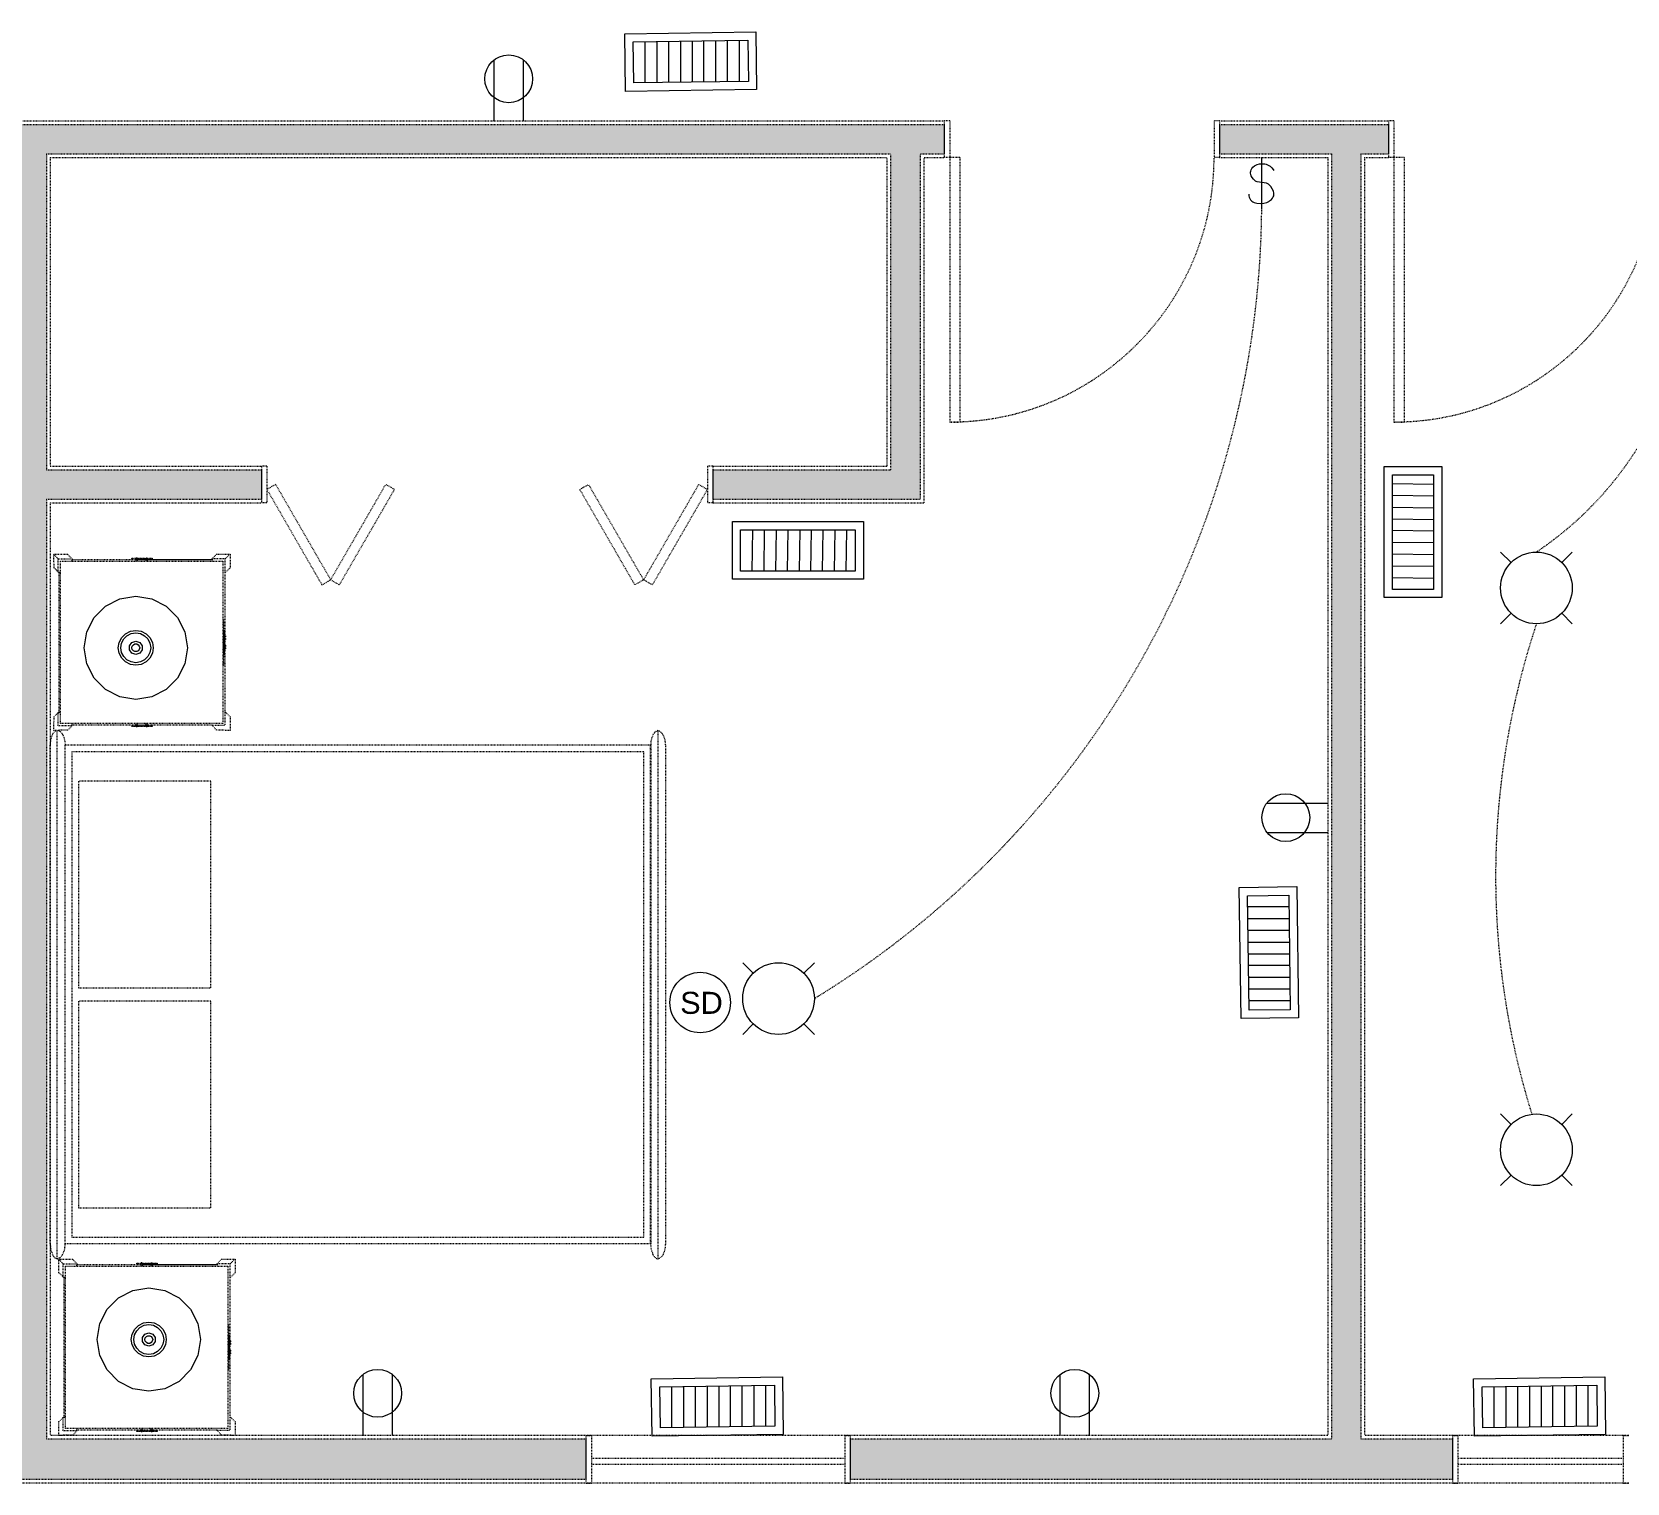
# Model space of a CAD drawing. Header units: inches. Extents: x 99 to 15695, y -7208 to 2559.
# Drawn here: x 10407 to 10624.3, y -7207.8 to -7010.2 of the extents above; entities that cross this region are included whole.
import ezdxf

# ---------------------------------------------------------------- set-up
doc = ezdxf.new("R2010")
doc.units = ezdxf.units.IN
doc.header["$LTSCALE"] = 96
doc.header["$MEASUREMENT"] = 0
doc.linetypes.add('DASHDOTX2', pattern=[2, 1, -0.5, 0, -0.5])
doc.layers.add('Common', color=4, linetype='Continuous', lineweight=5)
for name, color, linetype, lineweight, true_color in [('Electrical', 7, 'Continuous', 20, 0xff0a0a), ('Electrical line', 7, 'Continuous', 15, 0xff0a0a), ('Hatch', 7, 'Continuous', 0, 0x919191)]:
    doc.layers.add(name, color=color, linetype=linetype, lineweight=lineweight, true_color=true_color)
doc.styles.get("Standard").update_dxf_attribs({"font": 'arial.ttf'})

# ---------------------------------------------------------------- blocks, each defined once
blk = doc.blocks.new('Lighting (interior)_Lamps_Table Lamps_Vase Lamp')
at = {"layer": 'Electrical', "lineweight": 0, "transparency": 33554687}
for points in [[(-6.69, 4.86), (-7.03, 7.03), (-6.69, 9.2), (-5.69, 11.16), (-4.13, 12.72), (-2.17, 13.72), (0, 14.06), (2.17, 13.72), (4.13, 12.72), (5.69, 11.16), (6.69, 9.2), (7.03, 7.03), (6.69, 4.86), (5.69, 2.9), (4.13, 1.34), (2.17, 0.34), (0, 0), (-2.17, 0.34), (-4.13, 1.34), (-5.69, 2.9)], [(-1.92, 5.63), (-2.26, 6.3), (-2.38, 7.03), (-2.26, 7.77), (-1.92, 8.43), (-1.4, 8.95), (-0.73, 9.29), (0, 9.41), (0.73, 9.29), (1.4, 8.95), (1.92, 8.43), (2.26, 7.77), (2.38, 7.03), (2.26, 6.3), (1.92, 5.63), (1.4, 5.11), (0.73, 4.77), (0, 4.66), (-0.73, 4.77), (-1.4, 5.11)], [(-1.65, 5.84), (-1.93, 6.4), (-2.03, 7.03), (-1.93, 7.66), (-1.65, 8.23), (-1.2, 8.68), (-0.63, 8.97), (0, 9.07), (0.63, 8.97), (1.2, 8.68), (1.65, 8.23), (1.93, 7.66), (2.03, 7.03), (1.93, 6.4), (1.65, 5.84), (1.2, 5.39), (0.63, 5.1), (0, 5), (-0.63, 5.1), (-1.2, 5.39)], [(-0.85, 6.75), (-0.85, 7.31), (-0.53, 7.76), (0, 7.93), (0.53, 7.76), (0.85, 7.31), (0.85, 6.75), (0.53, 6.31), (0, 6.14), (-0.53, 6.31)], [(-0.48, 6.8), (-0.54, 7.03), (-0.48, 7.26), (-0.33, 7.45), (-0.12, 7.55), (0.12, 7.55), (0.33, 7.45), (0.48, 7.26), (0.54, 7.03), (0.48, 6.8), (0.33, 6.61), (0.12, 6.51), (-0.12, 6.51), (-0.33, 6.61)]]:
    blk.add_lwpolyline(points, close=True, dxfattribs=at)
blk = doc.blocks.new('Eleanor')
at = {"layer": 'Electrical', "transparency": 33554687}
for p, q in [((-3.45, 6.71), (-4.88, 8.14)), ((3.45, 6.71), (4.88, 8.14)), ((-4.88, -1.63), (-3.45, -0.2)), ((4.88, -1.63), (3.45, -0.2))]:
    blk.add_line(p, q, dxfattribs=at)
blk.add_circle((0, 3.25), 4.88, dxfattribs=at)
blk = doc.blocks.new('Single Pole')
at = {"layer": 'Electrical', "transparency": 33554687}
blk.add_line((-0.04, 7), (-0.04, 0), dxfattribs=at)
blk.add_lwpolyline([(1.71, 4.99), (1.7, 5.19), (1.66, 5.39), (1.58, 5.58), (1.47, 5.75), (1.34, 5.9), (1.3, 5.94), (1.17, 6.03), (0.98, 6.12), (0.64, 6.21), (0.15, 6.24), (-0.34, 6.2), (-0.74, 6.09), (-0.99, 5.98), (-1.12, 5.9), (-1.36, 5.69), (-1.52, 5.51), (-1.62, 5.34), (-1.68, 5.19), (-1.7, 5.04), (-1.71, 4.97), (-1.7, 4.82), (-1.64, 4.57), (-1.48, 4.23), (-1.27, 3.92), (-1.06, 3.7), (-0.98, 3.63), (-0.88, 3.56), (-0.7, 3.49), (0.56, 3.29), (0.72, 3.24), (0.8, 3.19), (0.85, 3.16), (1.08, 2.95), (1.26, 2.71), (1.38, 2.49), (1.44, 2.3), (1.47, 2.13), (1.48, 1.99), (1.45, 1.83), (1.4, 1.67), (1.3, 1.5), (1.15, 1.31), (0.94, 1.13), (0.77, 1.02), (0.57, 0.93), (0.26, 0.85), (-0.12, 0.83), (-0.45, 0.86), (-0.65, 0.91), (-0.93, 1.03), (-1.19, 1.18), (-1.42, 1.38), (-1.61, 1.62), (-1.69, 1.76)], dxfattribs=at)
blk = doc.blocks.new('Duplex')
at = {"layer": 'Electrical', "transparency": 33554687}
for p, q in [((-2.013801, 8.286915), (-2.013801, 0)), ((1.966968, 8.38058), (1.966968, 0))]:
    blk.add_line(p, q, dxfattribs=at)
blk.add_circle((0, 5.73454), 3.254864, dxfattribs=at)
blk = doc.blocks.new('Heat Register')
at = {"layer": 'Electrical'}
for p, q in [((-6.18, -1.12), (-6.26, -6.72)), ((-4.57, -1.12), (-4.65, -6.72)), ((-2.96, -1.12), (-3.04, -6.72)), ((-1.35, -1.12), (-1.43, -6.72)), ((0.26, -1.12), (0.18, -6.72)), ((1.8, -1.12), (1.72, -6.72)), ((3.41, -1.12), (3.33, -6.72)), ((5.02, -1.12), (4.94, -6.72)), ((6.63, -1.12), (6.55, -6.72))]:
    blk.add_line(p, q, dxfattribs=at)
for points in [[(-8.93, 0), (8.93, 0), (8.93, -7.85), (-8.93, -7.85)], [(-7.79, -1.12), (7.82, -1.12), (7.82, -6.72), (-7.79, -6.72)]]:
    blk.add_lwpolyline(points, close=True, dxfattribs=at)
blk = doc.blocks.new('air register')
at = {"layer": 'Electrical', "color": 160, "true_color": 0x2424ff}
for p, q in [((-6.1, -1.12), (-6.18, -6.72)), ((-4.49, -1.12), (-4.57, -6.72)), ((-2.88, -1.12), (-2.96, -6.72)), ((-1.27, -1.12), (-1.35, -6.72)), ((0.34, -1.12), (0.26, -6.72)), ((1.88, -1.12), (1.8, -6.72)), ((3.49, -1.12), (3.41, -6.72)), ((5.1, -1.12), (5.02, -6.72)), ((6.71, -1.12), (6.63, -6.72))]:
    blk.add_line(p, q, dxfattribs=at)
for points in [[(-8.81, 0), (9.04, 0), (9.04, -7.85), (-8.81, -7.85)], [(-7.71, -1.12), (7.9, -1.12), (7.9, -6.72), (-7.71, -6.72)]]:
    blk.add_lwpolyline(points, close=True, dxfattribs=at)
blk = doc.blocks.new('Smoke Detector')
at = {"layer": 'Electrical', "transparency": 33554687}
blk.add_circle((0, 2.75), 4.12, dxfattribs=at)
at = {"layer": 'Electrical', "transparency": 33554687, "insert": (1.58, 0.02), "char_height": 3, "width": 5.82, "attachment_point": 7, "rotation": 90}
blk.add_mtext('\\fArial|b0|i0|c0|p0;SD\\P', dxfattribs=at)

msp = doc.modelspace()

# ---------------------------------------------------------------- linework, layer by layer
at = {"layer": 'Electrical line', "linetype": 'DASHDOTX2', "ltscale": 0.0006, "transparency": 33554687}
for centre, radius, start, end in [((10447.28, -7033.26), 127.22, 301.3985, 359.518), ((10585.4, -7041.5), 47.6, 303.8317, 8.6656), ((10715.42, -7125.17), 109.08, 161.6346, 197.2892)]:
    msp.add_arc(centre, radius, start, end, dxfattribs=at)
at = {"layer": 'Hatch', "linetype": 'DASHDOTX2', "ltscale": 0.0006, "transparency": 33554687}
for p, q in [((10282.75, -7022.33), (10531.25, -7022.33)), ((10282.75, -7022.83), (10531.25, -7022.83)), ((10531.25, -7022.33), (10531.25, -7027.33)), ((10532, -7022.33), (10531.25, -7022.33)), ((10531.25, -7022.33), (10531.25, -7027.33)), ((10531.25, -7022.83), (10531.25, -7026.83)), ((10532, -7022.33), (10532, -7027.33)), ((10568.75, -7022.33), (10568, -7022.33)), ((10568, -7022.33), (10568, -7027.33)), ((10568.75, -7022.33), (10591.75, -7022.33)), ((10568.75, -7022.33), (10568.75, -7027.33)), ((10568.75, -7022.33), (10568.75, -7027.33)), ((10568.75, -7022.83), (10591.75, -7022.83)), ((10568.75, -7022.83), (10568.75, -7026.83)), ((10591.75, -7022.33), (10591.75, -7027.33)), ((10592.5, -7022.33), (10591.75, -7022.33)), ((10591.75, -7022.33), (10591.75, -7027.33)), ((10591.75, -7022.83), (10591.75, -7026.83)), ((10592.5, -7022.33), (10592.5, -7027.33)), ((10409, -7026.83), (10409, -7069.83)), ((10409, -7026.83), (10524, -7026.83)), ((10409.5, -7027.33), (10409.5, -7069.33)), ((10409.5, -7027.33), (10523.5, -7027.33)), ((10523.5, -7069.33), (10523.5, -7027.33)), ((10524, -7069.83), (10524, -7026.83)), ((10528, -7026.83), (10531.25, -7026.83)), ((10528, -7073.83), (10528, -7026.83)), ((10528.5, -7027.33), (10531.25, -7027.33)), ((10528.5, -7074.33), (10528.5, -7027.33)), ((10532, -7027.33), (10531.25, -7027.33)), ((10532, -7027.33), (10532, -7063.33)), ((10533.38, -7027.33), (10532, -7027.33)), ((10533.38, -7027.33), (10533.38, -7063.33)), ((10568.75, -7027.33), (10568, -7027.33)), ((10568.75, -7026.83), (10584, -7026.83)), ((10568.75, -7027.33), (10583.5, -7027.33)), ((10583.5, -7027.33), (10583.5, -7201.33)), ((10584, -7026.83), (10584, -7201.83)), ((10588, -7026.83), (10588, -7201.83)), ((10588, -7026.83), (10591.75, -7026.83)), ((10588.5, -7027.33), (10588.5, -7201.33)), ((10588.5, -7027.33), (10591.75, -7027.33)), ((10592.5, -7027.33), (10591.75, -7027.33)), ((10592.5, -7027.33), (10592.5, -7063.33)), ((10593.88, -7027.33), (10592.5, -7027.33)), ((10593.88, -7027.33), (10593.88, -7063.33)), ((10532, -7063.33), (10533.38, -7063.33)), ((10592.5, -7063.33), (10593.88, -7063.33)), ((10409, -7069.83), (10438.25, -7069.83)), ((10409.5, -7069.33), (10438.25, -7069.33)), ((10438.25, -7069.33), (10438.25, -7074.33)), ((10439, -7069.33), (10438.25, -7069.33)), ((10438.25, -7069.33), (10438.25, -7074.33)), ((10438.25, -7069.83), (10438.25, -7073.83)), ((10439, -7069.33), (10439, -7074.33)), ((10499.75, -7069.33), (10499, -7069.33)), ((10499, -7069.33), (10499, -7074.33)), ((10499.75, -7069.33), (10523.5, -7069.33)), ((10499.75, -7069.33), (10499.75, -7074.33)), ((10499.75, -7069.33), (10499.75, -7074.33)), ((10499.75, -7069.83), (10524, -7069.83)), ((10499.75, -7069.83), (10499.75, -7073.83)), ((10440.19, -7071.83), (10439, -7072.51)), ((10439, -7072.51), (10446.5, -7085.51)), ((10440.19, -7071.83), (10447.69, -7084.82)), ((10447.69, -7084.82), (10455.19, -7071.83)), ((10448.88, -7085.51), (10456.38, -7072.51)), ((10456.38, -7072.51), (10455.19, -7071.83)), ((10481.62, -7072.51), (10482.81, -7071.83)), ((10489.12, -7085.51), (10481.62, -7072.51)), ((10490.31, -7084.82), (10482.81, -7071.83)), ((10497.81, -7071.83), (10490.31, -7084.82)), ((10499, -7072.51), (10491.5, -7085.51)), ((10497.81, -7071.83), (10499, -7072.51)), ((10409, -7073.83), (10409, -7201.83)), ((10409, -7073.83), (10438.25, -7073.83)), ((10409.5, -7074.33), (10409.5, -7201.33)), ((10409.5, -7074.33), (10438.25, -7074.33)), ((10439, -7074.33), (10438.25, -7074.33)), ((10499.75, -7074.33), (10499, -7074.33)), ((10499.75, -7073.83), (10524, -7073.83)), ((10499.75, -7074.33), (10528.5, -7074.33)), ((10524, -7073.83), (10528, -7073.83)), ((10410.02, -7083.19), (10409.99, -7081.33)), ((10409.99, -7081.33), (10411.86, -7081.35)), ((10410.57, -7081.96), (10409.99, -7081.33)), ((10410.57, -7083.8), (10410.57, -7081.96)), ((10410.57, -7081.96), (10412.42, -7081.96)), ((10410.9, -7082.28), (10433.01, -7082.28)), ((10410.9, -7104.39), (10410.9, -7082.28)), ((10411.86, -7081.35), (10412.46, -7081.95)), ((10412.42, -7081.96), (10412.42, -7082.28)), ((10412.46, -7081.95), (10412.46, -7082.04)), ((10412.46, -7082.04), (10431.54, -7082.04)), ((10420.61, -7081.94), (10420.62, -7081.91)), ((10420.62, -7081.96), (10420.61, -7081.94)), ((10420.62, -7081.91), (10420.64, -7081.89)), ((10420.64, -7081.98), (10420.62, -7081.96)), ((10420.64, -7081.89), (10420.66, -7081.88)), ((10421.19, -7081.99), (10420.64, -7081.98)), ((10420.66, -7081.88), (10421.2, -7081.88)), ((10421.19, -7081.94), (10421.2, -7081.9)), ((10421.2, -7081.97), (10421.19, -7081.94)), ((10421.19, -7082.28), (10421.19, -7081.94)), ((10421.21, -7081.86), (10421.2, -7081.89)), ((10421.2, -7081.9), (10421.22, -7081.88)), ((10421.2, -7081.89), (10421.2, -7081.91)), ((10421.2, -7081.98), (10421.2, -7081.96)), ((10421.22, -7081.99), (10421.2, -7081.97)), ((10421.22, -7081.85), (10421.21, -7081.86)), ((10421.32, -7081.85), (10421.22, -7081.85)), ((10421.22, -7081.88), (10421.26, -7081.87)), ((10421.26, -7082), (10421.22, -7081.99)), ((10421.26, -7081.87), (10421.29, -7081.88)), ((10421.29, -7081.99), (10421.26, -7082)), ((10421.29, -7081.88), (10421.32, -7081.9)), ((10421.32, -7081.97), (10421.29, -7081.99)), ((10421.3, -7081.88), (10421.31, -7081.86)), ((10421.31, -7081.87), (10421.3, -7081.89)), ((10421.3, -7081.98), (10421.31, -7082)), ((10421.31, -7082.01), (10421.3, -7081.99)), ((10421.31, -7081.86), (10421.32, -7081.85)), ((10421.32, -7081.87), (10421.31, -7081.87)), ((10421.32, -7081.85), (10421.33, -7081.86)), ((10421.33, -7081.87), (10421.32, -7081.87)), ((10421.32, -7081.9), (10421.33, -7081.94)), ((10421.33, -7081.94), (10421.32, -7081.97)), ((10421.32, -7082), (10421.32, -7082)), ((10421.32, -7082.02), (10421.32, -7082.02)), ((10421.33, -7081.86), (10421.34, -7081.89)), ((10421.34, -7081.9), (10421.33, -7081.87)), ((10421.33, -7081.94), (10421.33, -7082.28)), ((10421.33, -7082), (10421.34, -7081.97)), ((10421.34, -7081.98), (10421.33, -7082.01)), ((10421.33, -7082), (10421.33, -7082)), ((10421.33, -7082), (10421.33, -7082)), ((10421.33, -7082.01), (10421.33, -7082.01)), ((10421.33, -7082.05), (10422.58, -7082.05)), ((10421.34, -7081.88), (10422.57, -7081.88)), ((10421.34, -7081.89), (10421.34, -7081.94)), ((10421.34, -7081.94), (10421.34, -7081.9)), ((10421.34, -7081.97), (10421.34, -7081.94)), ((10421.34, -7081.94), (10421.34, -7081.98)), ((10422.57, -7081.99), (10421.34, -7081.99)), ((10421.42, -7081.91), (10421.43, -7081.89)), ((10421.42, -7081.94), (10421.42, -7081.91)), ((10421.42, -7081.96), (10421.42, -7081.94)), ((10421.43, -7081.98), (10421.42, -7081.96)), ((10421.43, -7081.89), (10421.43, -7081.88)), ((10421.43, -7081.88), (10421.44, -7081.89)), ((10421.44, -7081.98), (10421.43, -7081.99)), ((10421.43, -7081.99), (10421.43, -7081.98)), ((10421.44, -7081.89), (10421.44, -7081.91)), ((10421.44, -7081.91), (10421.44, -7081.94)), ((10421.44, -7081.94), (10421.44, -7081.96)), ((10421.44, -7081.96), (10421.44, -7081.98)), ((10422.47, -7081.98), (10421.44, -7081.98)), ((10421.49, -7081.98), (10421.95, -7081.99)), ((10421.95, -7081.99), (10422.47, -7081.98)), ((10422.47, -7081.89), (10422.48, -7081.88)), ((10422.47, -7081.91), (10422.47, -7081.89)), ((10422.47, -7081.94), (10422.47, -7081.91)), ((10422.47, -7081.96), (10422.47, -7081.94)), ((10422.47, -7081.98), (10422.47, -7081.96)), ((10422.48, -7081.99), (10422.47, -7081.98)), ((10422.48, -7081.88), (10422.48, -7081.89)), ((10422.48, -7081.89), (10422.49, -7081.91)), ((10422.49, -7081.96), (10422.48, -7081.98)), ((10422.57, -7081.98), (10422.48, -7081.98)), ((10422.48, -7081.98), (10422.48, -7081.99)), ((10422.48, -7081.98), (10422.57, -7081.98)), ((10422.57, -7081.98), (10422.48, -7081.98)), ((10422.49, -7081.91), (10422.49, -7081.94)), ((10422.49, -7081.94), (10422.49, -7081.96)), ((10422.57, -7081.89), (10422.58, -7081.86)), ((10422.58, -7081.87), (10422.57, -7081.9)), ((10422.57, -7081.94), (10422.57, -7081.89)), ((10422.57, -7081.9), (10422.57, -7081.94)), ((10422.57, -7081.94), (10422.57, -7081.97)), ((10422.57, -7081.98), (10422.57, -7081.94)), ((10422.57, -7081.97), (10422.58, -7082)), ((10422.58, -7082.01), (10422.57, -7081.98)), ((10422.58, -7081.86), (10422.59, -7081.85)), ((10422.59, -7081.87), (10422.58, -7081.87)), ((10422.58, -7081.94), (10422.59, -7081.9)), ((10422.59, -7081.97), (10422.58, -7081.94)), ((10422.58, -7082.28), (10422.58, -7081.94)), ((10422.58, -7082), (10422.58, -7082)), ((10422.58, -7082), (10422.58, -7082)), ((10422.58, -7082.01), (10422.58, -7082.01)), ((10422.6, -7081.86), (10422.59, -7081.85)), ((10422.59, -7081.85), (10422.69, -7081.85)), ((10422.6, -7081.87), (10422.59, -7081.87)), ((10422.59, -7081.9), (10422.62, -7081.88)), ((10422.62, -7081.99), (10422.59, -7081.97)), ((10422.59, -7082), (10422.59, -7082)), ((10422.59, -7082.02), (10422.59, -7082.02)), ((10422.6, -7081.86), (10422.61, -7081.88)), ((10422.61, -7081.88), (10422.6, -7081.86)), ((10422.6, -7081.89), (10422.6, -7081.87)), ((10422.6, -7082), (10422.6, -7081.98)), ((10422.61, -7081.99), (10422.6, -7082.01)), ((10422.6, -7082.01), (10422.61, -7081.99)), ((10422.62, -7081.88), (10422.65, -7081.87)), ((10422.65, -7082), (10422.62, -7081.99)), ((10422.65, -7081.87), (10422.69, -7081.88)), ((10422.69, -7081.99), (10422.65, -7082)), ((10422.69, -7081.85), (10422.7, -7081.86)), ((10422.69, -7081.88), (10422.71, -7081.9)), ((10422.71, -7081.97), (10422.69, -7081.99)), ((10422.7, -7081.86), (10422.71, -7081.89)), ((10422.71, -7081.88), (10423.34, -7081.88)), ((10422.71, -7081.89), (10422.71, -7081.91)), ((10422.71, -7081.9), (10422.72, -7081.94)), ((10422.72, -7081.94), (10422.71, -7081.97)), ((10422.71, -7081.96), (10422.71, -7081.98)), ((10422.72, -7081.94), (10422.72, -7082.28)), ((10423.35, -7081.99), (10422.72, -7081.99)), ((10422.72, -7082.05), (10431.54, -7082.05)), ((10423.34, -7081.88), (10423.37, -7081.89)), ((10423.37, -7081.98), (10423.34, -7081.99)), ((10423.37, -7081.89), (10423.39, -7081.91)), ((10423.39, -7081.96), (10423.37, -7081.98)), ((10423.39, -7081.91), (10423.4, -7081.94)), ((10423.4, -7081.94), (10423.39, -7081.96)), ((10431.54, -7081.95), (10432.14, -7081.35)), ((10431.54, -7082.04), (10431.54, -7081.95)), ((10433.34, -7081.96), (10431.54, -7081.96)), ((10431.54, -7082.05), (10431.54, -7082.28)), ((10432.14, -7081.35), (10434, -7081.33)), ((10433.01, -7082.28), (10433.01, -7104.39)), ((10433.34, -7081.96), (10433.96, -7081.34)), ((10433.34, -7083.8), (10433.34, -7081.96)), ((10434, -7081.33), (10433.98, -7083.19)), ((10410.62, -7083.79), (10410.02, -7083.19)), ((10410.9, -7083.8), (10410.57, -7083.8)), ((10410.71, -7083.79), (10410.62, -7083.79)), ((10410.71, -7102.86), (10410.71, -7083.79)), ((10433.01, -7083.8), (10433.34, -7083.8)), ((10433.38, -7083.79), (10433.29, -7083.79)), ((10433.29, -7083.79), (10433.29, -7102.86)), ((10433.98, -7083.19), (10433.38, -7083.79)), ((10446.5, -7085.51), (10447.69, -7084.82)), ((10447.69, -7084.82), (10448.88, -7085.51)), ((10490.31, -7084.82), (10489.12, -7085.51)), ((10491.5, -7085.51), (10490.31, -7084.82)), ((10433.01, -7090.21), (10433.11, -7090.21)), ((10433.01, -7090.53), (10433.11, -7090.53)), ((10433.01, -7090.66), (10433.11, -7090.66)), ((10433.11, -7090.21), (10433.11, -7096.47)), ((10433.11, -7091.7), (10433.2, -7091.7)), ((10433.11, -7092.25), (10433.2, -7092.25)), ((10433.11, -7092.42), (10433.29, -7092.42)), ((10433.29, -7092.65), (10433.11, -7092.65)), ((10433.2, -7091.7), (10433.2, -7094.98)), ((10433.24, -7092.79), (10433.34, -7092.79)), ((10433.34, -7092.97), (10433.24, -7092.97)), ((10433.29, -7092.42), (10433.34, -7092.43)), ((10433.34, -7092.64), (10433.29, -7092.65)), ((10433.34, -7092.43), (10433.37, -7092.46)), ((10433.37, -7092.6), (10433.34, -7092.64)), ((10433.34, -7092.79), (10433.36, -7092.79)), ((10433.36, -7092.96), (10433.34, -7092.97)), ((10433.36, -7092.79), (10433.38, -7092.81)), ((10433.38, -7092.95), (10433.36, -7092.96)), ((10433.37, -7092.46), (10433.38, -7092.51)), ((10433.38, -7092.56), (10433.37, -7092.6)), ((10433.38, -7092.51), (10433.38, -7092.56)), ((10433.38, -7092.81), (10433.38, -7092.83)), ((10433.38, -7092.83), (10433.38, -7092.92)), ((10433.38, -7092.92), (10433.38, -7092.95)), ((10433.11, -7094.03), (10433.29, -7094.03)), ((10433.29, -7094.26), (10433.11, -7094.26)), ((10433.2, -7094.42), (10433.11, -7094.42)), ((10433.2, -7094.98), (10433.11, -7094.98)), ((10433.24, -7093.71), (10433.34, -7093.71)), ((10433.34, -7093.89), (10433.24, -7093.89)), ((10433.29, -7094.03), (10433.34, -7094.04)), ((10433.34, -7094.25), (10433.29, -7094.26)), ((10433.34, -7093.71), (10433.36, -7093.71)), ((10433.36, -7093.88), (10433.34, -7093.89)), ((10433.34, -7094.04), (10433.37, -7094.08)), ((10433.37, -7094.21), (10433.34, -7094.25)), ((10433.36, -7093.71), (10433.38, -7093.73)), ((10433.38, -7093.87), (10433.36, -7093.88)), ((10433.37, -7094.08), (10433.38, -7094.12)), ((10433.38, -7094.17), (10433.37, -7094.21)), ((10433.38, -7093.73), (10433.38, -7093.75)), ((10433.38, -7093.75), (10433.38, -7093.85)), ((10433.38, -7093.85), (10433.38, -7093.87)), ((10433.38, -7094.12), (10433.38, -7094.17)), ((10433.11, -7096.02), (10433.01, -7096.02)), ((10433.11, -7096.15), (10433.01, -7096.15)), ((10433.11, -7096.47), (10433.01, -7096.47)), ((10409.99, -7105.33), (10410.02, -7103.46)), ((10410.02, -7103.46), (10410.62, -7102.86)), ((10410.57, -7104.72), (10410.57, -7102.87)), ((10410.57, -7102.87), (10410.9, -7102.87)), ((10410.62, -7102.86), (10410.71, -7102.86)), ((10433.29, -7102.86), (10433.38, -7102.86)), ((10433.29, -7102.86), (10433.29, -7104.61)), ((10433.38, -7102.86), (10433.98, -7103.46)), ((10433.98, -7103.46), (10434, -7105.33)), ((10411.86, -7105.3), (10409.99, -7105.33)), ((10410.46, -7177.23), (10410.46, -7105.36)), ((10412.42, -7104.72), (10410.57, -7104.72)), ((10433.01, -7104.39), (10410.9, -7104.39)), ((10412.46, -7104.7), (10411.86, -7105.3)), ((10412.42, -7104.39), (10412.42, -7104.72)), ((10412.46, -7104.61), (10412.46, -7104.7)), ((10431.54, -7104.61), (10412.46, -7104.61)), ((10420.61, -7104.74), (10420.62, -7104.72)), ((10420.62, -7104.77), (10420.61, -7104.74)), ((10420.62, -7104.72), (10420.64, -7104.7)), ((10420.64, -7104.79), (10420.62, -7104.77)), ((10420.64, -7104.7), (10421.2, -7104.7)), ((10420.66, -7104.79), (10420.64, -7104.79)), ((10421.2, -7104.79), (10420.66, -7104.79)), ((10421.19, -7104.74), (10421.19, -7104.39)), ((10421.19, -7104.74), (10421.2, -7104.71)), ((10421.2, -7104.78), (10421.19, -7104.74)), ((10421.2, -7104.71), (10421.22, -7104.68)), ((10421.2, -7104.7), (10421.2, -7104.72)), ((10421.2, -7104.78), (10421.2, -7104.77)), ((10421.22, -7104.8), (10421.2, -7104.78)), ((10421.21, -7104.81), (10421.2, -7104.78)), ((10421.22, -7104.83), (10421.21, -7104.81)), ((10421.22, -7104.68), (10421.26, -7104.67)), ((10421.26, -7104.81), (10421.22, -7104.8)), ((10421.32, -7104.83), (10421.22, -7104.83)), ((10421.26, -7104.67), (10421.29, -7104.68)), ((10421.29, -7104.8), (10421.26, -7104.81)), ((10421.29, -7104.68), (10421.32, -7104.71)), ((10421.32, -7104.78), (10421.29, -7104.8)), ((10421.3, -7104.69), (10421.31, -7104.67)), ((10421.31, -7104.67), (10421.3, -7104.69)), ((10421.31, -7104.68), (10421.3, -7104.69)), ((10421.31, -7104.81), (10421.3, -7104.79)), ((10421.3, -7104.79), (10421.31, -7104.8)), ((10421.31, -7104.8), (10421.32, -7104.81)), ((10421.32, -7104.83), (10421.31, -7104.81)), ((10421.32, -7104.66), (10421.32, -7104.66)), ((10421.32, -7104.67), (10421.32, -7104.67)), ((10421.32, -7104.71), (10421.33, -7104.74)), ((10421.33, -7104.74), (10421.32, -7104.78)), ((10421.32, -7104.81), (10421.33, -7104.8)), ((10421.33, -7104.81), (10421.32, -7104.83)), ((10421.33, -7104.39), (10421.33, -7104.74)), ((10421.33, -7104.67), (10421.33, -7104.67)), ((10421.33, -7104.67), (10421.34, -7104.7)), ((10421.34, -7104.71), (10421.33, -7104.68)), ((10421.33, -7104.68), (10421.33, -7104.68)), ((10421.34, -7104.78), (10421.33, -7104.81)), ((10421.33, -7104.8), (10421.34, -7104.78)), ((10421.34, -7104.69), (10422.57, -7104.69)), ((10421.34, -7104.7), (10421.34, -7104.74)), ((10421.34, -7104.74), (10421.34, -7104.71)), ((10421.34, -7104.74), (10421.34, -7104.78)), ((10421.34, -7104.78), (10421.34, -7104.74)), ((10422.57, -7104.79), (10421.34, -7104.79)), ((10422.57, -7104.7), (10422.58, -7104.67)), ((10422.58, -7104.68), (10422.57, -7104.71)), ((10422.57, -7104.74), (10422.57, -7104.7)), ((10422.57, -7104.71), (10422.57, -7104.74)), ((10422.57, -7104.78), (10422.57, -7104.74)), ((10422.57, -7104.74), (10422.57, -7104.78)), ((10422.58, -7104.81), (10422.57, -7104.78)), ((10422.57, -7104.78), (10422.58, -7104.8)), ((10422.58, -7104.67), (10422.58, -7104.39)), ((10422.58, -7104.67), (10422.59, -7104.66)), ((10422.59, -7104.67), (10422.58, -7104.68)), ((10422.58, -7104.74), (10422.59, -7104.71)), ((10422.59, -7104.78), (10422.58, -7104.74)), ((10422.58, -7104.8), (10422.59, -7104.81)), ((10422.59, -7104.83), (10422.58, -7104.81)), ((10422.59, -7104.66), (10422.59, -7104.66)), ((10422.59, -7104.67), (10422.59, -7104.67)), ((10422.59, -7104.71), (10422.62, -7104.68)), ((10422.62, -7104.8), (10422.59, -7104.78)), ((10422.59, -7104.81), (10422.6, -7104.8)), ((10422.6, -7104.81), (10422.59, -7104.83)), ((10422.69, -7104.83), (10422.59, -7104.83)), ((10422.6, -7104.67), (10422.61, -7104.69)), ((10422.61, -7104.69), (10422.6, -7104.67)), ((10422.6, -7104.69), (10422.6, -7104.68)), ((10422.6, -7104.81), (10422.61, -7104.79)), ((10422.61, -7104.79), (10422.6, -7104.81)), ((10422.6, -7104.8), (10422.6, -7104.79)), ((10422.62, -7104.68), (10422.65, -7104.67)), ((10422.65, -7104.81), (10422.62, -7104.8)), ((10422.65, -7104.67), (10422.69, -7104.68)), ((10422.69, -7104.8), (10422.65, -7104.81)), ((10422.69, -7104.68), (10422.71, -7104.71)), ((10422.71, -7104.78), (10422.69, -7104.8)), ((10422.7, -7104.81), (10422.69, -7104.83)), ((10422.71, -7104.78), (10422.7, -7104.81)), ((10422.71, -7104.7), (10422.71, -7104.72)), ((10422.71, -7104.71), (10422.72, -7104.74)), ((10422.72, -7104.74), (10422.71, -7104.78)), ((10422.71, -7104.77), (10422.71, -7104.78)), ((10423.34, -7104.79), (10422.71, -7104.79)), ((10422.72, -7104.39), (10422.72, -7104.74)), ((10422.72, -7104.69), (10423.35, -7104.69)), ((10423.34, -7104.69), (10423.37, -7104.7)), ((10423.37, -7104.79), (10423.34, -7104.79)), ((10423.37, -7104.7), (10423.39, -7104.72)), ((10423.39, -7104.77), (10423.37, -7104.79)), ((10423.39, -7104.72), (10423.4, -7104.74)), ((10423.4, -7104.74), (10423.39, -7104.77)), ((10432.14, -7105.3), (10431.54, -7104.61)), ((10431.54, -7104.61), (10433.29, -7104.61)), ((10434, -7105.33), (10432.14, -7105.3)), ((10492.29, -7177.31), (10492.29, -7105.45)), ((10409.5, -7175.22), (10409.5, -7107.21)), ((10490.35, -7108.25), (10412.42, -7108.25)), ((10412.42, -7108.25), (10412.42, -7174.33)), ((10490.35, -7174.33), (10490.35, -7108.25)), ((10491.26, -7175.22), (10491.26, -7107.21)), ((10493.31, -7107.28), (10493.31, -7175.33)), ((10413.36, -7112.23), (10413.36, -7140.37)), ((10431.36, -7112.23), (10413.36, -7112.23)), ((10431.36, -7140.37), (10431.36, -7112.23)), ((10413.36, -7140.37), (10431.36, -7140.37)), ((10413.36, -7142.2), (10413.36, -7170.34)), ((10431.36, -7142.2), (10413.36, -7142.2)), ((10431.36, -7170.34), (10431.36, -7142.2)), ((10413.36, -7170.34), (10431.36, -7170.34)), ((10412.42, -7174.33), (10490.35, -7174.33)), ((10410.69, -7179.19), (10410.67, -7177.33)), ((10410.67, -7177.33), (10412.54, -7177.35)), ((10411.25, -7177.96), (10410.67, -7177.33)), ((10412.54, -7177.35), (10413.14, -7177.95)), ((10421.29, -7177.91), (10421.31, -7177.89)), ((10421.29, -7177.94), (10421.29, -7177.91)), ((10421.29, -7177.96), (10421.29, -7177.94)), ((10421.31, -7177.89), (10421.33, -7177.88)), ((10421.33, -7177.88), (10421.88, -7177.88)), ((10421.86, -7177.94), (10421.87, -7177.9)), ((10421.87, -7177.97), (10421.86, -7177.94)), ((10421.86, -7178.28), (10421.86, -7177.94)), ((10421.88, -7177.86), (10421.87, -7177.89)), ((10421.87, -7177.9), (10421.9, -7177.88)), ((10421.87, -7177.89), (10421.87, -7177.91)), ((10421.89, -7177.85), (10421.88, -7177.86)), ((10421.99, -7177.85), (10421.89, -7177.85)), ((10421.9, -7177.88), (10421.93, -7177.87)), ((10421.93, -7177.87), (10421.97, -7177.88)), ((10421.97, -7177.88), (10421.98, -7177.86)), ((10421.97, -7177.88), (10421.99, -7177.9)), ((10421.98, -7177.86), (10421.99, -7177.85)), ((10421.99, -7177.87), (10421.98, -7177.87)), ((10421.98, -7177.87), (10421.98, -7177.89)), ((10421.99, -7177.85), (10422.01, -7177.86)), ((10422, -7177.87), (10421.99, -7177.87)), ((10421.99, -7177.9), (10422, -7177.94)), ((10422, -7177.94), (10421.99, -7177.97)), ((10422.01, -7177.9), (10422, -7177.87)), ((10422, -7177.94), (10422, -7178.28)), ((10422.01, -7177.86), (10422.02, -7177.89)), ((10422.01, -7177.88), (10423.25, -7177.88)), ((10422.01, -7177.94), (10422.01, -7177.9)), ((10422.01, -7177.97), (10422.01, -7177.94)), ((10422.02, -7177.89), (10422.02, -7177.94)), ((10422.02, -7177.94), (10422.02, -7177.98)), ((10422.1, -7177.89), (10422.11, -7177.88)), ((10422.1, -7177.91), (10422.1, -7177.89)), ((10422.1, -7177.94), (10422.1, -7177.91)), ((10422.1, -7177.96), (10422.1, -7177.94)), ((10422.11, -7177.88), (10422.11, -7177.89)), ((10422.11, -7177.89), (10422.12, -7177.91)), ((10422.12, -7177.91), (10422.12, -7177.94)), ((10422.12, -7177.94), (10422.12, -7177.96)), ((10423.14, -7177.91), (10423.15, -7177.89)), ((10423.14, -7177.94), (10423.14, -7177.91)), ((10423.14, -7177.96), (10423.14, -7177.94)), ((10423.15, -7177.89), (10423.15, -7177.88)), ((10423.15, -7177.88), (10423.16, -7177.89)), ((10423.16, -7177.89), (10423.16, -7177.91)), ((10423.16, -7177.91), (10423.16, -7177.94)), ((10423.16, -7177.94), (10423.16, -7177.96)), ((10423.24, -7177.89), (10423.25, -7177.86)), ((10423.24, -7177.94), (10423.24, -7177.89)), ((10423.25, -7177.9), (10423.24, -7177.94)), ((10423.24, -7177.94), (10423.25, -7177.97)), ((10423.24, -7177.98), (10423.24, -7177.94)), ((10423.25, -7177.86), (10423.26, -7177.85)), ((10423.26, -7177.87), (10423.25, -7177.87)), ((10423.25, -7177.87), (10423.25, -7177.9)), ((10423.28, -7177.86), (10423.26, -7177.85)), ((10423.26, -7177.85), (10423.36, -7177.85)), ((10423.28, -7177.87), (10423.26, -7177.87)), ((10423.26, -7177.94), (10423.27, -7177.9)), ((10423.27, -7177.97), (10423.26, -7177.94)), ((10423.26, -7178.28), (10423.26, -7177.94)), ((10423.27, -7177.9), (10423.29, -7177.88)), ((10423.28, -7177.86), (10423.28, -7177.88)), ((10423.28, -7177.88), (10423.28, -7177.86)), ((10423.28, -7177.89), (10423.28, -7177.87)), ((10423.29, -7177.88), (10423.33, -7177.87)), ((10423.33, -7177.87), (10423.36, -7177.88)), ((10423.36, -7177.85), (10423.38, -7177.86)), ((10423.36, -7177.88), (10423.39, -7177.9)), ((10423.38, -7177.86), (10423.39, -7177.89)), ((10423.38, -7177.88), (10424.02, -7177.88)), ((10423.39, -7177.89), (10423.39, -7177.91)), ((10423.39, -7177.9), (10423.39, -7177.94)), ((10423.39, -7177.94), (10423.39, -7177.97)), ((10423.4, -7177.94), (10423.4, -7178.28)), ((10424.02, -7177.88), (10424.04, -7177.89)), ((10424.04, -7177.89), (10424.06, -7177.91)), ((10424.06, -7177.91), (10424.07, -7177.94)), ((10424.07, -7177.94), (10424.06, -7177.96)), ((10432.21, -7177.95), (10432.81, -7177.35)), ((10432.81, -7177.35), (10434.68, -7177.33)), ((10434.01, -7177.96), (10434.63, -7177.34)), ((10434.68, -7177.33), (10434.66, -7179.19)), ((10411.29, -7179.79), (10410.69, -7179.19)), ((10411.25, -7179.8), (10411.25, -7177.96)), ((10411.25, -7177.96), (10413.09, -7177.96)), ((10411.57, -7179.8), (10411.25, -7179.8)), ((10411.38, -7179.79), (10411.29, -7179.79)), ((10411.38, -7198.86), (10411.38, -7179.79)), ((10411.57, -7178.28), (10433.69, -7178.28)), ((10411.57, -7200.39), (10411.57, -7178.28)), ((10413.09, -7177.96), (10413.09, -7178.28)), ((10413.14, -7177.95), (10413.14, -7178.04)), ((10413.14, -7178.04), (10432.21, -7178.04)), ((10421.31, -7177.98), (10421.29, -7177.96)), ((10421.86, -7177.99), (10421.31, -7177.98)), ((10421.87, -7177.98), (10421.87, -7177.96)), ((10421.9, -7177.99), (10421.87, -7177.97)), ((10421.93, -7178), (10421.9, -7177.99)), ((10421.97, -7177.99), (10421.93, -7178)), ((10421.99, -7177.97), (10421.97, -7177.99)), ((10421.98, -7178.01), (10421.97, -7177.99)), ((10421.98, -7177.98), (10421.98, -7178)), ((10421.99, -7178), (10421.99, -7178)), ((10421.99, -7178.02), (10421.99, -7178.02)), ((10422, -7178), (10422.01, -7177.97)), ((10422, -7178), (10422, -7178)), ((10422, -7178), (10422, -7178)), ((10422.01, -7178.01), (10422, -7178.01)), ((10422, -7178.05), (10423.26, -7178.05)), ((10422.02, -7177.98), (10422.01, -7178.01)), ((10423.25, -7177.99), (10422.01, -7177.99)), ((10422.1, -7177.98), (10422.1, -7177.96)), ((10422.11, -7177.99), (10422.1, -7177.98)), ((10422.12, -7177.96), (10422.11, -7177.98)), ((10422.11, -7177.98), (10422.11, -7177.99)), ((10423.15, -7177.98), (10422.11, -7177.98)), ((10422.16, -7177.98), (10422.63, -7177.99)), ((10422.63, -7177.99), (10423.15, -7177.98)), ((10423.15, -7177.98), (10423.14, -7177.96)), ((10423.16, -7177.98), (10423.15, -7177.99)), ((10423.15, -7177.99), (10423.15, -7177.98)), ((10423.16, -7177.96), (10423.16, -7177.98)), ((10423.24, -7177.98), (10423.16, -7177.98)), ((10423.16, -7177.98), (10423.24, -7177.98)), ((10423.24, -7177.98), (10423.16, -7177.98)), ((10423.25, -7178.01), (10423.24, -7177.98)), ((10423.25, -7177.97), (10423.25, -7178)), ((10423.25, -7178), (10423.26, -7178)), ((10423.25, -7178), (10423.26, -7178)), ((10423.26, -7178.01), (10423.25, -7178.01)), ((10423.26, -7178), (10423.27, -7178)), ((10423.26, -7178.02), (10423.27, -7178.02)), ((10423.29, -7177.99), (10423.27, -7177.97)), ((10423.28, -7178), (10423.28, -7177.98)), ((10423.28, -7177.99), (10423.28, -7178.01)), ((10423.28, -7178.01), (10423.28, -7177.99)), ((10423.33, -7178), (10423.29, -7177.99)), ((10423.36, -7177.99), (10423.33, -7178)), ((10423.39, -7177.97), (10423.36, -7177.99)), ((10423.39, -7177.96), (10423.39, -7177.98)), ((10424.02, -7177.99), (10423.4, -7177.99)), ((10423.4, -7178.05), (10432.21, -7178.05)), ((10424.04, -7177.98), (10424.02, -7177.99)), ((10424.06, -7177.96), (10424.04, -7177.98)), ((10432.21, -7178.04), (10432.21, -7177.95)), ((10434.01, -7177.96), (10432.21, -7177.96)), ((10432.21, -7178.05), (10432.21, -7178.28)), ((10433.69, -7178.28), (10433.69, -7200.39)), ((10433.69, -7179.8), (10434.01, -7179.8)), ((10434.06, -7179.79), (10433.96, -7179.79)), ((10433.96, -7179.79), (10433.96, -7198.86)), ((10434.01, -7179.8), (10434.01, -7177.96)), ((10434.66, -7179.19), (10434.06, -7179.79)), ((10433.69, -7186.21), (10433.78, -7186.21)), ((10433.69, -7186.53), (10433.78, -7186.53)), ((10433.78, -7186.21), (10433.78, -7192.47)), ((10433.69, -7186.66), (10433.78, -7186.66)), ((10433.78, -7187.7), (10433.87, -7187.7)), ((10433.78, -7188.25), (10433.87, -7188.25)), ((10433.78, -7188.42), (10433.97, -7188.42)), ((10433.97, -7188.65), (10433.78, -7188.65)), ((10433.87, -7187.7), (10433.87, -7190.98)), ((10433.92, -7188.79), (10434.01, -7188.79)), ((10433.97, -7188.42), (10434.01, -7188.43)), ((10434.01, -7188.64), (10433.97, -7188.65)), ((10434.01, -7188.43), (10434.04, -7188.46)), ((10434.04, -7188.6), (10434.01, -7188.64)), ((10434.01, -7188.79), (10434.03, -7188.79)), ((10434.03, -7188.79), (10434.05, -7188.81)), ((10434.04, -7188.46), (10434.06, -7188.51)), ((10434.06, -7188.56), (10434.04, -7188.6)), ((10434.06, -7188.51), (10434.06, -7188.56)), ((10433.78, -7190.03), (10433.97, -7190.03)), ((10433.97, -7190.26), (10433.78, -7190.26)), ((10433.87, -7190.42), (10433.78, -7190.42)), ((10434.01, -7188.97), (10433.92, -7188.97)), ((10433.92, -7189.71), (10434.01, -7189.71)), ((10434.01, -7189.89), (10433.92, -7189.89)), ((10433.97, -7190.03), (10434.01, -7190.04)), ((10434.01, -7190.25), (10433.97, -7190.26)), ((10434.03, -7188.96), (10434.01, -7188.97)), ((10434.01, -7189.71), (10434.03, -7189.71)), ((10434.03, -7189.88), (10434.01, -7189.89)), ((10434.01, -7190.04), (10434.04, -7190.08)), ((10434.04, -7190.21), (10434.01, -7190.25)), ((10434.05, -7188.95), (10434.03, -7188.96)), ((10434.03, -7189.71), (10434.05, -7189.73)), ((10434.05, -7189.87), (10434.03, -7189.88)), ((10434.04, -7190.08), (10434.06, -7190.12)), ((10434.06, -7190.17), (10434.04, -7190.21)), ((10434.05, -7188.81), (10434.06, -7188.83)), ((10434.06, -7188.92), (10434.05, -7188.95)), ((10434.05, -7189.73), (10434.06, -7189.75)), ((10434.06, -7189.85), (10434.05, -7189.87)), ((10434.06, -7188.83), (10434.06, -7188.92)), ((10434.06, -7189.75), (10434.06, -7189.85)), ((10434.06, -7190.12), (10434.06, -7190.17)), ((10433.78, -7192.02), (10433.69, -7192.02)), ((10433.78, -7192.15), (10433.69, -7192.15)), ((10433.78, -7192.47), (10433.69, -7192.47)), ((10433.87, -7190.98), (10433.78, -7190.98)), ((10410.67, -7201.33), (10410.69, -7199.46)), ((10410.69, -7199.46), (10411.29, -7198.86)), ((10411.25, -7200.72), (10411.25, -7198.87)), ((10411.25, -7198.87), (10411.57, -7198.87)), ((10411.29, -7198.86), (10411.38, -7198.86)), ((10433.96, -7198.86), (10434.06, -7198.86)), ((10433.96, -7198.86), (10433.96, -7200.61)), ((10434.06, -7198.86), (10434.66, -7199.46)), ((10434.66, -7199.46), (10434.68, -7201.33)), ((10482.5, -7201.83), (10409, -7201.83)), ((10482.5, -7201.33), (10409.5, -7201.33)), ((10412.54, -7201.3), (10410.67, -7201.33)), ((10413.09, -7200.72), (10411.25, -7200.72)), ((10433.69, -7200.39), (10411.57, -7200.39)), ((10413.14, -7200.7), (10412.54, -7201.3)), ((10413.09, -7200.39), (10413.09, -7200.72)), ((10413.14, -7200.61), (10413.14, -7200.7)), ((10432.21, -7200.61), (10413.14, -7200.61)), ((10421.29, -7200.72), (10421.31, -7200.7)), ((10421.29, -7200.74), (10421.29, -7200.72)), ((10421.29, -7200.77), (10421.29, -7200.74)), ((10421.31, -7200.79), (10421.29, -7200.77)), ((10421.31, -7200.7), (10421.87, -7200.7)), ((10421.33, -7200.79), (10421.31, -7200.79)), ((10421.88, -7200.79), (10421.33, -7200.79)), ((10421.86, -7200.74), (10421.86, -7200.39)), ((10421.86, -7200.74), (10421.87, -7200.71)), ((10421.87, -7200.78), (10421.86, -7200.74)), ((10421.87, -7200.71), (10421.9, -7200.68)), ((10421.87, -7200.7), (10421.87, -7200.72)), ((10421.87, -7200.78), (10421.87, -7200.77)), ((10421.9, -7200.8), (10421.87, -7200.78)), ((10421.88, -7200.81), (10421.87, -7200.78)), ((10421.89, -7200.83), (10421.88, -7200.81)), ((10421.99, -7200.83), (10421.89, -7200.83)), ((10421.9, -7200.68), (10421.93, -7200.67)), ((10421.93, -7200.81), (10421.9, -7200.8)), ((10421.93, -7200.67), (10421.97, -7200.68)), ((10421.97, -7200.8), (10421.93, -7200.81)), ((10421.97, -7200.69), (10421.98, -7200.67)), ((10421.98, -7200.67), (10421.97, -7200.69)), ((10421.97, -7200.68), (10421.99, -7200.71)), ((10421.99, -7200.78), (10421.97, -7200.8)), ((10421.98, -7200.81), (10421.97, -7200.79)), ((10421.98, -7200.68), (10421.98, -7200.69)), ((10421.98, -7200.79), (10421.98, -7200.8)), ((10421.98, -7200.8), (10421.99, -7200.81)), ((10421.99, -7200.83), (10421.98, -7200.81)), ((10421.99, -7200.66), (10421.99, -7200.66)), ((10421.99, -7200.67), (10421.99, -7200.67)), ((10421.99, -7200.71), (10422, -7200.74)), ((10422, -7200.74), (10421.99, -7200.78)), ((10421.99, -7200.81), (10422, -7200.8)), ((10422.01, -7200.81), (10421.99, -7200.83)), ((10422, -7200.39), (10422, -7200.74)), ((10422, -7200.67), (10422.01, -7200.67)), ((10422.01, -7200.71), (10422, -7200.68)), ((10422, -7200.68), (10422, -7200.68)), ((10422, -7200.8), (10422.01, -7200.78)), ((10422.01, -7200.67), (10422.02, -7200.7)), ((10422.01, -7200.69), (10423.25, -7200.69)), ((10422.01, -7200.74), (10422.01, -7200.71)), ((10422.01, -7200.78), (10422.01, -7200.74)), ((10422.02, -7200.78), (10422.01, -7200.81)), ((10423.25, -7200.79), (10422.01, -7200.79)), ((10422.02, -7200.7), (10422.02, -7200.74)), ((10422.02, -7200.74), (10422.02, -7200.78)), ((10423.24, -7200.7), (10423.25, -7200.67)), ((10423.24, -7200.74), (10423.24, -7200.7)), ((10423.25, -7200.71), (10423.24, -7200.74)), ((10423.24, -7200.78), (10423.24, -7200.74)), ((10423.24, -7200.74), (10423.25, -7200.78)), ((10423.25, -7200.81), (10423.24, -7200.78)), ((10423.25, -7200.67), (10423.26, -7200.66)), ((10423.26, -7200.67), (10423.25, -7200.68)), ((10423.25, -7200.68), (10423.25, -7200.71)), ((10423.25, -7200.78), (10423.25, -7200.8)), ((10423.25, -7200.8), (10423.26, -7200.81)), ((10423.26, -7200.83), (10423.25, -7200.81)), ((10423.26, -7200.67), (10423.26, -7200.39)), ((10423.26, -7200.66), (10423.27, -7200.66)), ((10423.27, -7200.67), (10423.26, -7200.67)), ((10423.26, -7200.74), (10423.27, -7200.71)), ((10423.27, -7200.78), (10423.26, -7200.74)), ((10423.26, -7200.81), (10423.28, -7200.8)), ((10423.28, -7200.81), (10423.26, -7200.83)), ((10423.36, -7200.83), (10423.26, -7200.83)), ((10423.27, -7200.71), (10423.29, -7200.68)), ((10423.29, -7200.8), (10423.27, -7200.78)), ((10423.28, -7200.67), (10423.28, -7200.69)), ((10423.28, -7200.69), (10423.28, -7200.67)), ((10423.28, -7200.69), (10423.28, -7200.68)), ((10423.28, -7200.81), (10423.28, -7200.79)), ((10423.28, -7200.79), (10423.28, -7200.81)), ((10423.28, -7200.8), (10423.28, -7200.79)), ((10423.29, -7200.68), (10423.33, -7200.67)), ((10423.33, -7200.81), (10423.29, -7200.8)), ((10423.33, -7200.67), (10423.36, -7200.68)), ((10423.36, -7200.8), (10423.33, -7200.81)), ((10423.36, -7200.68), (10423.39, -7200.71)), ((10423.39, -7200.78), (10423.36, -7200.8)), ((10423.38, -7200.81), (10423.36, -7200.83)), ((10423.39, -7200.78), (10423.38, -7200.81)), ((10424.02, -7200.79), (10423.38, -7200.79)), ((10423.39, -7200.7), (10423.39, -7200.72)), ((10423.39, -7200.71), (10423.39, -7200.74)), ((10423.39, -7200.74), (10423.39, -7200.78)), ((10423.39, -7200.77), (10423.39, -7200.78)), ((10423.4, -7200.39), (10423.4, -7200.74)), ((10423.4, -7200.69), (10424.02, -7200.69)), ((10424.02, -7200.69), (10424.04, -7200.7)), ((10424.04, -7200.79), (10424.02, -7200.79)), ((10424.04, -7200.7), (10424.06, -7200.72)), ((10424.06, -7200.77), (10424.04, -7200.79)), ((10424.06, -7200.72), (10424.07, -7200.74)), ((10424.07, -7200.74), (10424.06, -7200.77)), ((10432.81, -7201.3), (10432.21, -7200.61)), ((10432.21, -7200.61), (10433.96, -7200.61)), ((10434.68, -7201.33), (10432.81, -7201.3)), ((10482.5, -7207.83), (10482.5, -7201.33)), ((10518.5, -7201.33), (10482.5, -7201.33)), ((10482.5, -7201.33), (10483.25, -7201.33)), ((10482.5, -7207.83), (10482.5, -7201.33)), ((10482.5, -7207.33), (10482.5, -7201.83)), ((10483.25, -7207.83), (10483.25, -7201.33)), ((10517.75, -7201.33), (10518.5, -7201.33)), ((10517.75, -7207.83), (10517.75, -7201.33)), ((10518.5, -7207.83), (10518.5, -7201.33)), ((10583.5, -7201.33), (10518.5, -7201.33)), ((10518.5, -7207.83), (10518.5, -7201.33)), ((10518.5, -7207.33), (10518.5, -7201.83)), ((10584, -7201.83), (10518.5, -7201.83)), ((10600.5, -7201.83), (10588, -7201.83)), ((10600.5, -7201.33), (10588.5, -7201.33)), ((10600.5, -7207.83), (10600.5, -7201.33)), ((10624.5, -7201.33), (10600.5, -7201.33)), ((10600.5, -7201.33), (10601.25, -7201.33)), ((10600.5, -7207.83), (10600.5, -7201.33)), ((10600.5, -7207.33), (10600.5, -7201.83)), ((10601.25, -7207.83), (10601.25, -7201.33)), ((10623.75, -7201.33), (10624.5, -7201.33)), ((10623.75, -7207.83), (10623.75, -7201.33)), ((10483.25, -7204.43), (10517.75, -7204.43)), ((10483.25, -7205.23), (10517.75, -7205.23)), ((10601.25, -7204.43), (10623.75, -7204.43)), ((10601.25, -7205.23), (10623.75, -7205.23)), ((10482.5, -7207.33), (10338, -7207.33)), ((10482.5, -7207.83), (10338, -7207.83)), ((10518.5, -7207.83), (10482.5, -7207.83)), ((10482.5, -7207.83), (10483.25, -7207.83)), ((10517.75, -7207.83), (10518.5, -7207.83)), ((10600.5, -7207.33), (10518.5, -7207.33)), ((10600.5, -7207.83), (10518.5, -7207.83)), ((10624.5, -7207.83), (10600.5, -7207.83)), ((10600.5, -7207.83), (10601.25, -7207.83)), ((10623.75, -7207.83), (10624.5, -7207.83))]:
    msp.add_line(p, q, dxfattribs=at)
msp.add_lwpolyline([(10491.28, -7107.3), (10491.28, -7175.24), (10411.55, -7175.24), (10411.55, -7107.3)], close=True, dxfattribs=at)
for centre, radius, start, end in [((10532, -7027.33), 36, 270, 0), ((10592.5, -7027.33), 36, 270, 0), ((10412.81, -7107.3), 3.33, 154.0412, 180), ((10410.7, -7106.27), 0.974, 105, 154.0412), ((10410.16, -7106.47), 1.18, 28.9264, 75), ((10408.66, -7107.3), 2.9, 0, 28.9264), ((10494.61, -7107.32), 3.33, 154.0412, 180), ((10492.49, -7106.3), 0.974, 104.9997, 154.0412), ((10491.89, -7106.5), 1.21, 29.522, 74.9999), ((10490.52, -7107.28), 2.78, 360, 29.522), ((10413.14, -7175.22), 3.64, 180, 205.0771), ((10408.37, -7175.24), 3.17, 332.2658, 0), ((10494.79, -7175.22), 3.53, 179.9999, 206.0151), ((10490.44, -7175.33), 2.87, 331.1, 0.0001), ((10410.72, -7176.36), 0.964, 205.0772, 255), ((10410.17, -7176.19), 1.13, 285, 332.2658), ((10492.56, -7176.31), 1.04, 206.0153, 254.9998), ((10491.93, -7176.16), 1.17, 284.9999, 331.0997)]:
    msp.add_arc(centre, radius, start, end, dxfattribs=at)
for points in [[(10282.75, -7022.83), (10531.25, -7022.83), (10282.75, -7026.83), (10531.25, -7026.83)], [(10568.75, -7022.83), (10591.75, -7022.83), (10568.75, -7026.83), (10591.75, -7026.83)], [(10409, -7026.83), (10409, -7201.83), (10405, -7026.83), (10405, -7201.83)], [(10524, -7073.83), (10524, -7026.83), (10528, -7073.83), (10528, -7026.83)], [(10588, -7026.83), (10588, -7201.83), (10584, -7026.83), (10584, -7201.83)], [(10409, -7069.83), (10438.25, -7069.83), (10409, -7073.83), (10438.25, -7073.83)], [(10499.75, -7069.83), (10524, -7069.83), (10499.75, -7073.83), (10524, -7073.83)], [(10482.5, -7207.33), (10338, -7207.33), (10482.5, -7201.83), (10338, -7201.83)], [(10600.5, -7207.33), (10518.5, -7207.33), (10600.5, -7201.83), (10518.5, -7201.83)]]:
    msp.add_solid(points, dxfattribs=at)

# ---------------------------------------------------------------- block references
at = {"layer": 'Common'}
for name, p, rotation in [('Heat Register', (10496.66, -7010.33), 0.8152311274160576), ('air register', (10591.16, -7078.41), 90), ('Heat Register', (10579.39, -7135.53), 270.815231127416), ('Heat Register', (10500.28, -7193.48), 0.8152311274160576), ('Heat Register', (10612.28, -7193.48), 0.8152311274160576)]:
    msp.add_blockref(name, p, dxfattribs=dict(at, rotation=rotation))
msp.add_blockref('air register', (10511.23, -7076.9), dxfattribs=at)
at = {"layer": 'Electrical', "color": 0, "linetype": 'Continuous', "lineweight": 0, "transparency": 33554687}
for name, p in [('Duplex', (10471.94, -7022.33)), ('Eleanor', (10611.9, -7089.18)), ('Eleanor', (10508.68, -7145.1)), ('Eleanor', (10611.9, -7165.69)), ('Duplex', (10454.09, -7201.33)), ('Duplex', (10549.03, -7201.33))]:
    msp.add_blockref(name, p, dxfattribs=at)
for name, p, rotation in [('Single Pole', (10574.45, -7027.33), 180), ('Duplex', (10583.5, -7117.2), 89.99999999999483)]:
    msp.add_blockref(name, p, dxfattribs=dict(at, rotation=rotation))
at = {"layer": 'Electrical', "color": 0, "transparency": 33554687, "rotation": 270}
msp.add_blockref('Smoke Detector', (10495.26, -7142.39), dxfattribs=at)
at = {"layer": 'Hatch', "linetype": 'DASHDOTX2', "ltscale": 0.0006, "transparency": 33554687}
for p in [(10421.15, -7101.11), (10422.92, -7195.31)]:
    msp.add_blockref('Lighting (interior)_Lamps_Table Lamps_Vase Lamp', p, dxfattribs=at)

doc.saveas('drawing.dxf')
